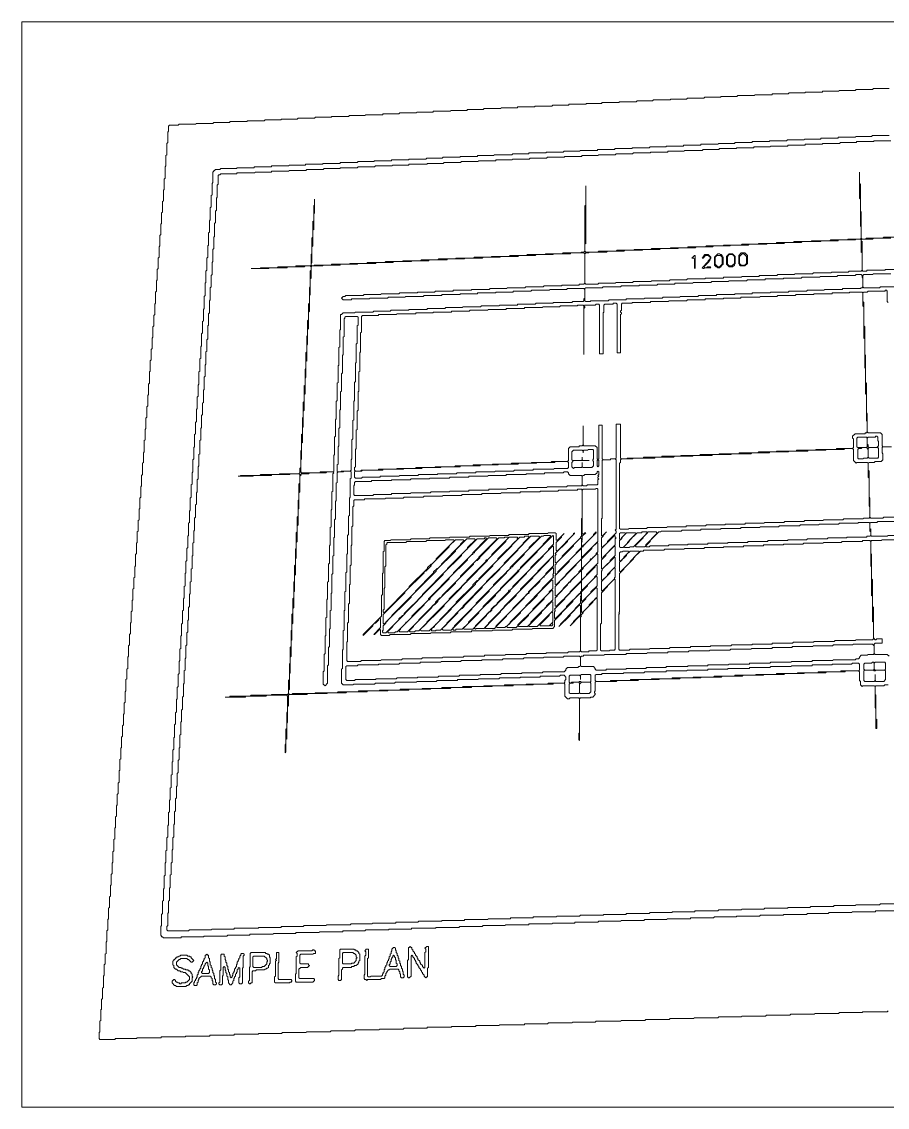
# Model space of a CAD drawing. Extents: x 0 to 1849, y 1 to 1250.
# Drawn here: x 0 to 996, y 1 to 1250 of the extents above; entities that cross this region are included whole.
import ezdxf

# ---------------------------------------------------------------- set-up
doc = ezdxf.new("R2010")
doc.units = 0
doc.layers.add('TRACE_CURVE', color=3, linetype='Continuous', lineweight=0)
doc.layers.add('TRACE_TEXT_SYMBOL', color=6, linetype='Continuous', lineweight=0)

msp = doc.modelspace()

# ---------------------------------------------------------------- linework, layer by layer
at = {"layer": 'TRACE_CURVE', "color": 3}
for points in [[(0, 1250), (0, 1), (1849, 1), (1849, 1250)], [(372, 910), (373, 911), (386, 911), (387, 910), (387, 901), (386, 900), (386, 880), (385, 879), (385, 858), (384, 857), (384, 836), (383, 835), (383, 814), (382, 813), (382, 792), (381, 791), (381, 770), (380, 769), (380, 747), (379, 746), (379, 734), (378, 733), (368, 733), (367, 732), (364, 732), (363, 733), (363, 740), (364, 741), (364, 761), (365, 762), (365, 782), (366, 783), (366, 803), (367, 804), (367, 824), (368, 825), (368, 845), (369, 846), (369, 866), (370, 867), (370, 887), (371, 888), (371, 908), (372, 909)], [(961, 771), (962, 772), (972, 772), (973, 771), (973, 761), (972, 760), (962, 760), (961, 761)], [(982, 772), (983, 773), (984, 773), (985, 772), (985, 768), (986, 767), (986, 762), (984, 760), (975, 760), (974, 761), (974, 763), (973, 764), (973, 771), (974, 772)], [(651, 757), (652, 758), (657, 758), (658, 757), (658, 747), (657, 746), (657, 745), (658, 744), (658, 739), (656, 737), (646, 737), (645, 738), (645, 743), (645, 738), (644, 737), (636, 737), (635, 736), (633, 738), (633, 743), (635, 745), (653, 745), (646, 745), (645, 746), (645, 749), (645, 746), (644, 745), (634, 745), (633, 746), (633, 755), (635, 757), (645, 757), (646, 756), (646, 754), (646, 756), (647, 757)], [(966, 759), (967, 760), (972, 760), (974, 758), (974, 749), (973, 748), (969, 748), (968, 747), (963, 747), (962, 748), (962, 758), (963, 759)], [(974, 759), (975, 760), (985, 760), (986, 759), (986, 749), (985, 748), (975, 748), (974, 749)], [(613, 743), (614, 744), (628, 744), (629, 743), (629, 737), (628, 736), (613, 736), (612, 735), (589, 735), (588, 734), (567, 734), (566, 733), (545, 733), (544, 732), (523, 732), (522, 731), (501, 731), (500, 730), (479, 730), (478, 729), (457, 729), (456, 728), (435, 728), (434, 727), (413, 727), (412, 726), (392, 726), (391, 725), (384, 725), (383, 726), (383, 732), (384, 733), (391, 733), (392, 734), (415, 734), (416, 735), (439, 735), (440, 736), (460, 736), (461, 737), (482, 737), (483, 738), (504, 738), (505, 739), (527, 739), (528, 740), (548, 740), (549, 741), (571, 741), (572, 742), (592, 742), (593, 743)], [(662, 745), (663, 746), (664, 745), (664, 739), (663, 738), (662, 739)], [(677, 746), (678, 747), (683, 747), (684, 746), (684, 666), (683, 665), (684, 664), (684, 662), (674, 652), (674, 651), (668, 645), (667, 646), (667, 656), (669, 658), (669, 659), (673, 663), (668, 658), (667, 659), (667, 678), (668, 679), (668, 745), (669, 746)], [(623, 731), (624, 732), (628, 732), (629, 731), (629, 730), (631, 728), (644, 728), (645, 727), (645, 717), (644, 716), (628, 716), (627, 715), (605, 715), (604, 714), (582, 714), (581, 713), (559, 713), (558, 712), (538, 712), (537, 711), (515, 711), (514, 710), (493, 710), (492, 709), (471, 709), (470, 708), (448, 708), (447, 707), (426, 707), (425, 706), (405, 706), (404, 705), (383, 705), (382, 706), (382, 716), (383, 717), (383, 720), (384, 721), (402, 721), (403, 722), (425, 722), (426, 723), (447, 723), (448, 724), (469, 724), (470, 725), (492, 725), (493, 726), (514, 726), (515, 727), (536, 727), (537, 728), (557, 728), (558, 729), (580, 729), (581, 730), (601, 730), (602, 731)], [(662, 732), (663, 733), (664, 732), (664, 729), (663, 728), (664, 727), (663, 726), (663, 725), (664, 724), (663, 723), (663, 718), (662, 717), (651, 717), (650, 716), (646, 716), (645, 717), (645, 727), (646, 728), (647, 728), (648, 729), (660, 729), (662, 731)], [(660, 712), (661, 713), (662, 713), (663, 712), (663, 652), (645, 634), (644, 635), (644, 645), (645, 646), (646, 646), (646, 647), (647, 648), (648, 648), (648, 649), (661, 662), (661, 663), (658, 660), (658, 659), (646, 647), (645, 647), (644, 648), (644, 651), (645, 652), (644, 653), (645, 654), (645, 658), (649, 662), (648, 662), (646, 660), (645, 661), (645, 711), (646, 712)], [(984, 674), (985, 675), (1004, 675), (1005, 674), (1005, 666), (1006, 665), (1006, 660), (1005, 659), (997, 659), (996, 658), (978, 658), (977, 659), (977, 666), (976, 667), (976, 673), (977, 674)], [(696, 662), (706, 662), (707, 661), (697, 651), (697, 650), (692, 645), (689, 645), (688, 646), (688, 653), (691, 656), (691, 657)], [(688, 661), (689, 662), (694, 662), (695, 661), (690, 656), (690, 655), (689, 654), (688, 655)], [(713, 662), (714, 663), (719, 663), (720, 662), (704, 646), (700, 646), (699, 645), (694, 645), (693, 646), (699, 652), (699, 653), (708, 662)], [(721, 663), (730, 663), (731, 662), (731, 661), (718, 648), (718, 647), (717, 646), (707, 646), (706, 647), (715, 656), (715, 657)], [(962, 673), (963, 674), (975, 674), (976, 673), (976, 664), (977, 663), (977, 659), (976, 658), (973, 658), (972, 657), (950, 657), (949, 656), (928, 656), (927, 655), (904, 655), (903, 654), (882, 654), (881, 653), (859, 653), (858, 652), (836, 652), (835, 651), (813, 651), (812, 650), (790, 650), (789, 649), (767, 649), (766, 648), (745, 648), (744, 647), (723, 647), (722, 646), (719, 646), (718, 647), (723, 652), (723, 653), (733, 663), (735, 663), (736, 664), (759, 664), (760, 665), (781, 665), (782, 666), (804, 666), (805, 667), (827, 667), (828, 668), (849, 668), (850, 669), (871, 669), (872, 670), (895, 670), (896, 671), (917, 671), (918, 672), (940, 672), (941, 673)], [(512, 655), (521, 655), (522, 654), (513, 645), (513, 644), (490, 621), (490, 620), (461, 591), (461, 590), (440, 569), (440, 568), (439, 567), (438, 567), (434, 563), (434, 562), (419, 547), (416, 547), (415, 548), (415, 549), (416, 550), (416, 555), (419, 558), (419, 559), (448, 588), (448, 589), (477, 618), (477, 619), (499, 641), (499, 642)], [(499, 654), (508, 654), (509, 653), (505, 649), (505, 648), (483, 626), (483, 625), (479, 621), (478, 621), (474, 617), (474, 616), (453, 595), (453, 594), (426, 567), (426, 566), (417, 557), (416, 558), (416, 568), (441, 593), (441, 594), (463, 616), (463, 617), (464, 618), (465, 618), (471, 624), (471, 625), (492, 646), (492, 647)], [(487, 653), (488, 654), (497, 654), (498, 653), (477, 632), (477, 631), (472, 626), (471, 626), (467, 622), (467, 621), (446, 600), (446, 599), (417, 570), (416, 571), (416, 573), (417, 574), (417, 598), (418, 599), (418, 623), (419, 624), (419, 648), (420, 649), (420, 650), (421, 651), (442, 651), (443, 652), (465, 652), (466, 653)], [(532, 655), (533, 656), (534, 656), (535, 655), (519, 639), (519, 638), (497, 616), (497, 615), (468, 586), (468, 585), (449, 566), (449, 565), (443, 559), (442, 559), (442, 558), (432, 548), (430, 548), (429, 547), (422, 547), (421, 548), (427, 554), (427, 555), (456, 584), (456, 585), (485, 614), (485, 615), (506, 636), (506, 637), (512, 643), (513, 643), (513, 644), (524, 655)], [(537, 656), (546, 656), (547, 655), (526, 634), (526, 633), (505, 612), (505, 611), (484, 590), (484, 589), (482, 587), (481, 587), (476, 582), (476, 581), (457, 562), (457, 561), (444, 548), (435, 548), (434, 549), (436, 551), (436, 552), (463, 579), (463, 580), (468, 585), (469, 585), (470, 586), (470, 587), (492, 609), (492, 610), (513, 631), (513, 632), (518, 637), (519, 637), (519, 638), (520, 639), (521, 639), (521, 640)], [(555, 656), (556, 657), (559, 657), (560, 656), (541, 637), (541, 636), (536, 631), (535, 631), (534, 630), (534, 629), (512, 607), (512, 606), (492, 586), (492, 585), (466, 559), (466, 558), (457, 549), (453, 549), (452, 548), (447, 548), (446, 549), (451, 554), (451, 555), (472, 576), (472, 577), (474, 579), (475, 579), (479, 583), (479, 584), (499, 604), (499, 605), (520, 626), (520, 627), (523, 630), (524, 630), (527, 633), (527, 634), (549, 656)], [(561, 657), (570, 657), (571, 656), (570, 655), (570, 654), (548, 632), (548, 631), (526, 609), (526, 608), (525, 607), (524, 607), (519, 602), (519, 601), (500, 582), (500, 581), (481, 562), (481, 561), (477, 557), (476, 557), (476, 556), (469, 549), (460, 549), (459, 550), (459, 551), (486, 578), (486, 579), (506, 599), (506, 600), (511, 605), (512, 605), (512, 606), (536, 630), (536, 631), (557, 652), (557, 653)], [(578, 657), (579, 658), (583, 658), (584, 657), (577, 650), (577, 649), (555, 627), (555, 626), (535, 606), (535, 605), (508, 578), (508, 577), (489, 558), (489, 557), (482, 550), (477, 550), (476, 549), (472, 549), (471, 550), (472, 551), (472, 552), (473, 553), (474, 553), (475, 554), (475, 555), (494, 574), (494, 575), (522, 603), (522, 604), (542, 624), (542, 625), (564, 647), (564, 648), (573, 657)], [(586, 658), (595, 658), (596, 657), (584, 645), (584, 644), (562, 622), (562, 621), (543, 602), (543, 601), (523, 581), (523, 580), (498, 555), (498, 554), (494, 550), (485, 550), (484, 551), (484, 552), (502, 570), (502, 571), (506, 575), (507, 575), (509, 577), (509, 578), (530, 599), (530, 600), (550, 620), (550, 621), (571, 642), (571, 643)], [(600, 658), (601, 659), (608, 659), (609, 658), (600, 649), (600, 648), (574, 622), (574, 621), (572, 619), (571, 619), (571, 618), (551, 598), (551, 597), (531, 577), (531, 576), (514, 559), (514, 558), (507, 551), (500, 551), (499, 550), (497, 550), (496, 551), (496, 552), (518, 574), (518, 575), (538, 595), (538, 596), (558, 616), (558, 617), (562, 621), (563, 621), (563, 622), (564, 623), (565, 623), (565, 624), (578, 637), (578, 638), (598, 658)], [(611, 659), (612, 658), (612, 649), (606, 643), (606, 642), (586, 622), (586, 621), (565, 600), (565, 599), (562, 596), (561, 596), (560, 595), (560, 594), (547, 581), (547, 580), (545, 578), (544, 578), (540, 574), (540, 573), (522, 555), (522, 554), (519, 551), (509, 551), (508, 552), (526, 570), (526, 571), (545, 590), (545, 591), (550, 596), (551, 596), (551, 597), (572, 618), (572, 619), (593, 640), (593, 641)], [(643, 656), (644, 655), (644, 645), (638, 639), (638, 638), (617, 617), (617, 616), (615, 614), (614, 615), (614, 625), (615, 626), (615, 627), (635, 647), (635, 648)], [(662, 651), (663, 650), (663, 640), (661, 638), (661, 637), (658, 634), (657, 634), (657, 633), (656, 632), (655, 632), (654, 631), (654, 630), (645, 621), (644, 622), (644, 632), (656, 644), (656, 645)], [(682, 659), (683, 658), (683, 657), (684, 656), (683, 655), (683, 648), (669, 634), (669, 633), (668, 632), (667, 633), (667, 644)], [(611, 647), (612, 646), (612, 636), (594, 618), (594, 617), (574, 597), (574, 596), (555, 577), (555, 576), (537, 558), (537, 557), (532, 552), (523, 552), (522, 551), (521, 552), (521, 553), (535, 567), (535, 568), (538, 571), (539, 571), (541, 573), (541, 574), (562, 595), (562, 596), (581, 615), (581, 616), (600, 635), (600, 636)], [(643, 643), (644, 642), (644, 632), (626, 614), (626, 613), (615, 602), (614, 603), (614, 613), (630, 629), (630, 630)], [(662, 638), (663, 637), (663, 627), (650, 614), (650, 613), (645, 608), (644, 609), (644, 619), (646, 621), (646, 622)], [(682, 647), (683, 646), (683, 636), (677, 630), (677, 629), (668, 620), (667, 621), (667, 631), (672, 636), (672, 637)], [(700, 641), (710, 641), (711, 640), (700, 629), (700, 628), (689, 617), (688, 618), (688, 628), (696, 636), (696, 637)], [(691, 640), (692, 641), (698, 641), (699, 640), (693, 634), (693, 633), (689, 629), (688, 630), (688, 639), (689, 640)], [(611, 635), (612, 634), (612, 624), (603, 615), (603, 614), (583, 594), (583, 593), (565, 575), (565, 574), (546, 555), (546, 554), (544, 552), (534, 552), (533, 553), (551, 571), (551, 572), (569, 590), (569, 591), (588, 610), (588, 611), (607, 630), (607, 631)], [(643, 631), (644, 630), (644, 620), (641, 617), (641, 616), (623, 598), (623, 597), (615, 589), (614, 590), (614, 600), (619, 605), (619, 606), (638, 625), (638, 626)], [(660, 624), (661, 625), (662, 624), (662, 614), (659, 611), (659, 610), (645, 596), (644, 597), (644, 607), (660, 623)], [(682, 634), (683, 633), (683, 623), (674, 614), (674, 613), (668, 607), (667, 608), (667, 618), (668, 619), (668, 620)], [(611, 622), (612, 621), (612, 615), (611, 614), (612, 613), (611, 612), (612, 611), (599, 598), (599, 597), (580, 578), (580, 577), (562, 559), (562, 558), (558, 554), (557, 554), (556, 553), (547, 553), (546, 554), (558, 566), (558, 567), (578, 587), (578, 588), (582, 592), (583, 592), (584, 593), (584, 594), (596, 606), (596, 607), (600, 611), (601, 611), (601, 612)], [(643, 618), (644, 617), (644, 607), (631, 594), (631, 593), (615, 577), (614, 578), (614, 587), (616, 589), (616, 590), (628, 602), (628, 603), (630, 605), (631, 605), (632, 606), (632, 607)], [(682, 622), (683, 621), (683, 611), (682, 610), (682, 609), (668, 595), (667, 596), (667, 606), (677, 616), (677, 617)], [(610, 608), (611, 607), (611, 598), (607, 594), (607, 593), (588, 574), (588, 573), (571, 556), (571, 555), (569, 553), (559, 553), (558, 554), (574, 570), (574, 571), (593, 590), (593, 591)], [(643, 605), (644, 604), (644, 595), (643, 594), (643, 593), (627, 577), (627, 576), (614, 563), (613, 564), (613, 571), (614, 572), (614, 573), (613, 574), (625, 586), (625, 587)], [(661, 612), (662, 611), (662, 601), (655, 594), (655, 593), (645, 583), (644, 584), (644, 594), (651, 601), (651, 602)], [(682, 609), (683, 608), (683, 528), (682, 527), (677, 527), (676, 526), (667, 526), (666, 527), (666, 557), (667, 558), (667, 593), (674, 600), (674, 601)], [(610, 596), (611, 595), (611, 585), (604, 578), (604, 577), (600, 573), (599, 573), (599, 572), (586, 559), (586, 558), (582, 554), (572, 554), (571, 555), (583, 567), (583, 568), (601, 586), (601, 587)], [(661, 599), (662, 598), (662, 588), (653, 579), (653, 578), (645, 570), (644, 571), (644, 581), (649, 586), (649, 587)], [(610, 583), (611, 582), (611, 572), (593, 554), (584, 554), (583, 555), (598, 570), (598, 571)], [(661, 587), (662, 586), (662, 527), (661, 526), (653, 526), (652, 525), (644, 525), (643, 526), (643, 565), (644, 566), (643, 567), (646, 570), (646, 571), (657, 582), (657, 583)], [(610, 571), (611, 570), (611, 559), (607, 555), (597, 555), (596, 556), (607, 567), (607, 568)], [(610, 558), (611, 557), (611, 556), (610, 555), (609, 555), (608, 556)], [(623, 519), (624, 520), (642, 520), (643, 519), (643, 509), (642, 508), (641, 508), (640, 507), (628, 507), (626, 505), (626, 504), (624, 502), (600, 502), (599, 501), (576, 501), (575, 500), (552, 500), (551, 499), (528, 499), (527, 498), (504, 498), (503, 497), (480, 497), (479, 496), (456, 496), (455, 495), (432, 495), (431, 494), (408, 494), (407, 493), (384, 493), (383, 492), (374, 492), (373, 493), (373, 508), (374, 509), (386, 509), (387, 510), (410, 510), (411, 511), (434, 511), (435, 512), (458, 512), (459, 513), (482, 513), (483, 514), (505, 514), (506, 515), (529, 515), (530, 516), (553, 516), (554, 517), (577, 517), (578, 518), (600, 518), (601, 519)], [(978, 512), (979, 513), (980, 513), (981, 512), (981, 505), (980, 504), (970, 504), (969, 505), (969, 511), (970, 512)], [(981, 512), (982, 513), (993, 513), (994, 512), (994, 505), (993, 504), (982, 504), (981, 505)], [(955, 511), (956, 512), (963, 512), (964, 511), (964, 504), (963, 503), (943, 503), (942, 502), (917, 502), (916, 501), (893, 501), (892, 500), (869, 500), (868, 499), (845, 499), (844, 498), (821, 498), (820, 497), (797, 497), (796, 496), (773, 496), (772, 495), (749, 495), (748, 494), (725, 494), (724, 493), (701, 493), (700, 492), (678, 492), (677, 491), (661, 491), (660, 492), (660, 498), (661, 499), (667, 499), (668, 500), (692, 500), (693, 501), (716, 501), (717, 502), (741, 502), (742, 503), (765, 503), (766, 504), (789, 504), (790, 505), (812, 505), (813, 506), (837, 506), (838, 507), (861, 507), (862, 508), (885, 508), (886, 509), (909, 509), (910, 510), (932, 510), (933, 511)], [(969, 503), (970, 504), (980, 504), (981, 503), (982, 503), (983, 504), (993, 504), (994, 503), (994, 493), (992, 491), (983, 491), (982, 492), (982, 499), (982, 492), (981, 491), (970, 491), (969, 492)], [(643, 498), (644, 499), (654, 499), (655, 498), (655, 491), (654, 490), (644, 490), (643, 491), (642, 491), (641, 490), (633, 490), (632, 489), (631, 489), (630, 490), (630, 497), (631, 498), (642, 498), (643, 497), (643, 493)], [(634, 489), (635, 490), (641, 490), (642, 489), (642, 478), (641, 477), (631, 477), (630, 478), (630, 488), (631, 489)], [(644, 490), (654, 490), (655, 489), (655, 479), (653, 477), (643, 477), (642, 478), (642, 488)]]:
    msp.add_lwpolyline(points, close=True, dxfattribs=at)
for points in [[(338, 1140), (356, 1140), (357, 1141), (376, 1141), (377, 1142), (395, 1142), (396, 1143), (415, 1143), (416, 1144), (434, 1144), (435, 1145), (454, 1145), (455, 1146), (473, 1146), (474, 1147), (493, 1147), (494, 1148), (512, 1148), (513, 1149), (531, 1149), (532, 1150), (551, 1150), (552, 1151), (570, 1151), (571, 1152), (590, 1152), (591, 1153), (610, 1153), (611, 1154), (629, 1154), (630, 1155), (649, 1155), (650, 1156), (667, 1156), (668, 1157), (687, 1157), (688, 1158), (707, 1158), (708, 1159), (726, 1159), (727, 1160), (746, 1160), (747, 1161), (765, 1161), (766, 1162), (785, 1162), (786, 1163), (804, 1163), (805, 1164), (823, 1164), (824, 1165), (843, 1165), (844, 1166), (863, 1166), (864, 1167), (882, 1167), (883, 1168), (901, 1168), (902, 1169), (921, 1169), (922, 1170), (940, 1170), (941, 1171), (959, 1171)], [(959, 1171), (960, 1172), (979, 1172), (980, 1173), (998, 1173)], [(147, 847), (148, 848), (148, 860), (149, 861), (149, 873), (150, 874), (150, 886), (151, 887), (151, 899), (152, 900), (152, 912), (153, 913), (153, 925), (154, 926), (154, 939), (155, 940), (155, 952), (156, 953), (156, 965), (157, 966), (157, 978), (158, 979), (158, 991), (159, 992), (159, 1004), (160, 1005), (160, 1017), (161, 1018), (161, 1030), (162, 1031), (162, 1043), (163, 1044), (163, 1056), (164, 1057), (164, 1069), (165, 1070), (165, 1083), (166, 1084), (166, 1096), (167, 1097), (167, 1110), (168, 1111), (168, 1123), (169, 1124), (169, 1130), (170, 1131), (180, 1131), (181, 1132), (200, 1132), (201, 1133), (220, 1133), (221, 1134), (239, 1134), (240, 1135), (259, 1135), (260, 1136), (279, 1136), (280, 1137), (298, 1137), (299, 1138), (317, 1138), (318, 1139), (337, 1139), (338, 1140)], [(959, 1117), (940, 1117), (939, 1116), (920, 1116), (919, 1115), (901, 1115), (900, 1114), (881, 1114), (880, 1113), (861, 1113), (860, 1112), (841, 1112), (840, 1111), (821, 1111), (820, 1110), (802, 1110), (801, 1109), (782, 1109), (781, 1108), (762, 1108), (761, 1107), (742, 1107), (741, 1106), (723, 1106), (722, 1105), (703, 1105), (702, 1104), (683, 1104), (682, 1103), (663, 1103), (662, 1102), (643, 1102), (642, 1101), (624, 1101), (623, 1100), (604, 1100), (603, 1099), (584, 1099), (583, 1098), (565, 1098), (564, 1097), (544, 1097), (543, 1096), (525, 1096), (524, 1095), (505, 1095), (504, 1094), (485, 1094), (484, 1093), (466, 1093), (465, 1092), (446, 1092), (445, 1091), (426, 1091), (425, 1090), (406, 1090), (405, 1089), (387, 1089), (386, 1088), (367, 1088), (366, 1087), (347, 1087), (346, 1086), (327, 1086)], [(348, 1081), (366, 1081), (367, 1082), (386, 1082), (387, 1083), (406, 1083), (407, 1084), (426, 1084), (427, 1085), (445, 1085), (446, 1086), (466, 1086), (467, 1087), (485, 1087), (486, 1088), (505, 1088), (506, 1089), (525, 1089), (526, 1090), (545, 1090), (546, 1091), (564, 1091), (565, 1092), (584, 1092), (585, 1093), (604, 1093), (605, 1094), (624, 1094), (625, 1095), (644, 1095), (645, 1096), (663, 1096), (664, 1097), (683, 1097), (684, 1098), (703, 1098), (704, 1099), (723, 1099), (724, 1100), (743, 1100), (744, 1101), (762, 1101), (763, 1102), (783, 1102), (784, 1103), (802, 1103), (803, 1104), (822, 1104), (823, 1105), (842, 1105), (843, 1106), (861, 1106), (862, 1107), (881, 1107), (882, 1108), (901, 1108), (902, 1109), (921, 1109), (922, 1110), (941, 1110), (942, 1111), (960, 1111), (961, 1112), (980, 1112)], [(998, 1119), (979, 1119), (978, 1118), (960, 1118), (959, 1117)], [(980, 1112), (981, 1113), (1000, 1113)], [(327, 1086), (326, 1085), (308, 1085), (307, 1084), (288, 1084), (287, 1083), (268, 1083), (267, 1082), (248, 1082), (247, 1081), (229, 1081), (228, 1080), (223, 1080), (222, 1079), (221, 1079), (221, 1078), (220, 1077), (220, 1065), (219, 1064), (219, 1051), (218, 1050), (218, 1037), (217, 1036), (217, 1022), (216, 1021), (216, 1008), (215, 1007), (215, 993), (214, 992), (214, 979), (213, 978), (213, 964), (212, 963), (212, 950), (211, 949), (211, 935), (210, 934), (210, 920), (209, 919), (209, 906), (208, 905), (208, 892), (207, 891), (207, 877), (206, 876), (206, 863), (205, 862), (205, 848), (204, 847), (204, 833), (203, 832), (203, 819), (202, 818), (202, 805), (201, 804), (201, 790), (200, 789), (200, 776), (199, 775), (199, 761), (198, 760), (198, 747), (197, 746), (197, 732)], [(202, 723), (203, 724), (203, 738), (204, 739), (204, 752), (205, 753), (205, 768), (206, 769), (206, 782), (207, 783), (207, 797), (208, 798), (208, 811), (209, 812), (209, 826), (210, 827), (210, 841), (211, 842), (211, 855), (212, 856), (212, 870), (213, 871), (213, 884), (214, 885), (214, 900), (215, 901), (215, 914), (216, 915), (216, 929), (217, 930), (217, 944), (218, 945), (218, 958), (219, 959), (219, 973), (220, 974), (220, 988), (221, 989), (221, 1002), (222, 1003), (222, 1018), (223, 1019), (223, 1032), (224, 1033), (224, 1047), (225, 1048), (225, 1062), (226, 1063), (226, 1073), (227, 1074), (228, 1074), (229, 1075), (247, 1075), (248, 1076), (268, 1076), (269, 1077), (287, 1077), (288, 1078), (307, 1078), (308, 1079), (327, 1079), (328, 1080), (347, 1080), (348, 1081)], [(1011, 1002), (992, 1002), (991, 1001), (972, 1001), (971, 1000), (967, 1000), (966, 1001), (966, 1031), (965, 1032), (965, 1063), (964, 1064), (964, 1077), (964, 1047), (965, 1046), (965, 1015), (966, 1014), (966, 1001), (965, 1000), (951, 1000), (950, 999), (931, 999), (930, 998)], [(930, 998), (909, 998), (908, 997), (889, 997), (888, 996), (869, 996), (868, 995), (848, 995), (847, 994), (829, 994), (828, 993), (808, 993), (807, 992), (788, 992), (787, 991), (767, 991), (766, 990), (747, 990), (746, 989), (725, 989), (724, 988), (705, 988), (704, 987), (685, 987), (684, 986), (664, 986), (663, 985), (649, 985), (648, 986), (648, 994), (649, 995), (649, 1061), (649, 1039), (648, 1038), (648, 986), (647, 985), (644, 985), (643, 984), (623, 984), (622, 983), (603, 983), (602, 982), (582, 982), (581, 981), (562, 981), (561, 980), (541, 980), (540, 979), (521, 979), (520, 978), (500, 978), (499, 977), (480, 977), (479, 976), (460, 976), (459, 975), (439, 975), (438, 974), (419, 974), (418, 973), (398, 973), (397, 972), (378, 972), (377, 971)], [(377, 971), (357, 971), (356, 970), (337, 970), (336, 969), (334, 969), (333, 970), (333, 972), (334, 973), (334, 991), (335, 992), (335, 1010), (336, 1011), (336, 1029), (337, 1030), (337, 1046), (337, 1039), (336, 1038), (336, 1021), (335, 1020), (335, 1002), (334, 1001), (334, 983), (333, 982), (333, 970), (332, 969), (316, 969), (315, 968), (295, 968), (294, 967), (275, 967), (274, 966), (264, 966), (284, 966), (285, 967), (305, 967), (306, 968), (325, 968), (326, 969), (332, 969), (333, 968), (333, 964), (332, 963), (332, 945), (331, 944), (331, 926), (330, 925), (330, 907), (329, 906), (329, 889), (328, 888), (328, 870), (327, 869), (327, 851), (326, 850), (326, 832), (325, 831), (325, 813), (324, 812), (324, 795), (323, 794), (323, 776), (322, 775), (322, 757)], [(959, 999), (960, 1000), (965, 1000), (966, 999), (966, 985), (967, 984), (967, 964), (966, 963), (952, 963), (951, 962), (932, 962), (931, 961), (911, 961), (910, 960), (890, 960), (889, 959), (870, 959), (869, 958), (849, 958), (848, 957), (829, 957), (828, 956), (808, 956), (807, 955), (787, 955), (786, 954), (766, 954), (765, 953), (746, 953), (745, 952), (725, 952), (724, 951), (704, 951), (703, 950), (684, 950), (683, 949), (664, 949), (663, 948), (649, 948), (648, 949), (648, 983), (649, 984), (652, 984), (653, 985), (673, 985), (674, 986), (693, 986), (694, 987), (714, 987), (715, 988), (734, 988), (735, 989), (755, 989), (756, 990), (775, 990), (776, 991), (795, 991), (796, 992), (815, 992), (816, 993), (836, 993), (837, 994), (857, 994), (858, 995)], [(1014, 965), (994, 965), (993, 964), (973, 964), (972, 963), (968, 963), (967, 964), (967, 997), (966, 998), (966, 999), (967, 1000), (979, 1000), (980, 1001), (1000, 1001)], [(858, 995), (877, 995), (878, 996), (897, 996), (898, 997), (919, 997), (920, 998), (939, 998), (940, 999), (959, 999)], [(324, 802), (325, 803), (325, 821), (326, 822), (326, 840), (327, 841), (327, 859), (328, 860), (328, 878), (329, 879), (329, 896), (330, 897), (330, 916), (331, 917), (331, 935), (332, 936), (332, 954), (333, 955), (333, 968), (334, 969), (346, 969), (347, 970), (366, 970), (367, 971), (386, 971), (387, 972), (407, 972), (408, 973), (427, 973), (428, 974), (448, 974), (449, 975), (468, 975), (469, 976), (489, 976), (490, 977), (509, 977), (510, 978), (530, 978), (531, 979), (550, 979), (551, 980), (571, 980), (572, 981), (591, 981), (592, 982), (611, 982), (612, 983), (631, 983)], [(631, 983), (632, 984), (647, 984), (648, 983), (648, 949), (647, 948), (642, 948), (641, 947), (622, 947), (621, 946), (601, 946), (600, 945), (580, 945), (579, 944), (559, 944), (558, 943), (539, 943), (538, 942), (518, 942), (517, 941), (497, 941), (496, 940), (476, 940), (475, 939), (456, 939), (455, 938), (435, 938), (434, 937), (414, 937), (413, 936), (394, 936), (393, 935), (373, 935), (372, 934), (370, 934), (368, 932), (370, 930), (379, 930), (380, 931), (400, 931), (401, 932), (421, 932), (422, 933), (441, 933), (442, 934), (462, 934), (463, 935), (483, 935), (484, 936), (504, 936), (505, 937), (524, 937), (525, 938), (545, 938), (546, 939), (565, 939), (566, 940), (586, 940), (587, 941), (607, 941), (608, 942), (627, 942), (628, 943), (647, 943)], [(959, 958), (960, 959), (966, 959), (967, 958), (967, 956), (968, 955), (968, 945), (967, 944), (966, 944), (965, 943), (945, 943), (944, 942), (924, 942), (923, 941), (904, 941), (903, 940), (883, 940), (882, 939), (862, 939), (861, 938), (841, 938), (840, 937), (821, 937), (820, 936), (800, 936), (799, 935), (779, 935), (778, 934), (758, 934), (757, 933), (738, 933), (737, 932), (717, 932), (716, 931), (696, 931), (695, 930), (676, 930), (675, 929), (655, 929), (654, 928), (649, 928), (648, 929), (648, 943), (649, 944), (668, 944), (669, 945), (689, 945), (690, 946), (710, 946), (711, 947), (731, 947), (732, 948), (751, 948), (752, 949), (772, 949), (773, 950), (793, 950), (794, 951), (813, 951), (814, 952), (834, 952), (835, 953), (855, 953), (856, 954)], [(856, 954), (876, 954), (877, 955), (897, 955), (898, 956), (918, 956), (919, 957), (938, 957), (939, 958), (959, 958)], [(1008, 945), (988, 945), (987, 944), (969, 944), (968, 945), (968, 958), (969, 959), (979, 959), (980, 960), (1000, 960)], [(647, 943), (648, 942), (648, 932), (647, 931), (647, 929), (646, 928), (634, 928), (633, 927), (612, 927), (611, 926), (592, 926), (591, 925), (571, 925), (570, 924), (550, 924), (549, 923), (529, 923), (528, 922), (508, 922), (507, 921), (488, 921), (487, 920), (467, 920), (466, 919), (446, 919), (445, 918), (425, 918), (424, 917), (405, 917), (404, 916), (384, 916), (383, 915), (370, 915), (368, 913), (367, 913), (367, 896), (366, 895), (366, 876), (365, 875), (365, 855), (364, 854), (364, 835), (363, 834), (363, 814), (362, 813), (362, 793), (361, 792), (361, 773), (360, 772), (360, 752), (359, 751), (359, 733), (358, 732), (344, 732), (343, 731), (322, 731), (321, 732), (321, 746), (322, 747), (322, 765), (323, 766), (323, 783), (324, 784), (324, 802)], [(952, 938), (953, 939), (967, 939), (968, 938), (968, 923), (969, 922), (969, 886), (970, 885), (970, 852), (971, 851), (971, 822), (972, 821), (972, 791), (973, 790), (973, 778), (972, 777), (971, 777), (970, 776), (959, 776), (956, 773), (956, 771), (957, 770), (957, 760), (956, 759), (938, 759), (937, 758), (914, 758), (913, 757), (892, 757), (891, 756), (869, 756), (868, 755), (848, 755), (847, 754), (826, 754), (825, 753), (803, 753), (802, 752), (781, 752), (780, 751), (759, 751), (758, 750), (737, 750), (736, 749), (716, 749), (715, 748), (697, 748), (696, 747), (690, 747), (689, 748), (689, 787), (684, 787), (684, 748), (683, 747), (678, 747), (677, 746), (669, 746), (668, 747), (668, 786), (664, 786), (664, 747), (663, 746), (662, 747), (662, 760)], [(850, 934), (869, 934), (870, 935), (890, 935), (891, 936), (911, 936), (912, 937), (932, 937), (933, 938), (952, 938)], [(1001, 761), (991, 761), (990, 762), (990, 775), (988, 777), (974, 777), (973, 778), (973, 799), (972, 800), (972, 834), (971, 835), (971, 866), (970, 867), (970, 899), (969, 900), (969, 927), (968, 928), (968, 938), (969, 939), (973, 939), (974, 940), (993, 940), (994, 941), (995, 941), (996, 940), (996, 928), (997, 927)], [(494, 916), (495, 917), (515, 917), (516, 918), (536, 918), (537, 919), (557, 919), (558, 920), (578, 920), (579, 921), (599, 921), (600, 922), (619, 922), (620, 923), (639, 923), (640, 924), (646, 924), (647, 923), (647, 867), (647, 920), (648, 921), (648, 922), (647, 923), (648, 924), (660, 924), (661, 925), (664, 925), (665, 924), (665, 868), (669, 868), (669, 915), (670, 916), (670, 924), (671, 925), (680, 925), (681, 926), (684, 926), (685, 925), (685, 869), (689, 869), (689, 913), (690, 914), (690, 915), (689, 916), (689, 917), (690, 918), (690, 925), (691, 926), (702, 926), (703, 927), (723, 927), (724, 928), (744, 928), (745, 929), (765, 929), (766, 930), (786, 930), (787, 931), (807, 931), (808, 932), (827, 932), (828, 933), (849, 933), (850, 934)], [(662, 760), (660, 762), (647, 762), (646, 763), (646, 785), (646, 763), (645, 762), (642, 762), (641, 761), (631, 761), (629, 759), (629, 745), (628, 744), (610, 744), (609, 743), (587, 743), (586, 742), (564, 742), (563, 741), (542, 741), (541, 740), (520, 740), (519, 739), (499, 739), (498, 738), (476, 738), (475, 737), (454, 737), (453, 736), (432, 736), (431, 735), (411, 735), (410, 734), (391, 734), (390, 733), (384, 733), (383, 734), (383, 737), (384, 738), (384, 758), (385, 759), (385, 780), (386, 781), (386, 802), (387, 803), (387, 824), (388, 825), (388, 847), (389, 848), (389, 869), (390, 870), (390, 892), (391, 893), (391, 911), (392, 912), (410, 912), (411, 913), (431, 913), (432, 914), (453, 914), (454, 915), (473, 915), (474, 916), (494, 916)], [(116, 428), (116, 440), (117, 441), (117, 453), (118, 454), (118, 466), (119, 467), (119, 479), (120, 480), (120, 493), (121, 494), (121, 505), (122, 506), (122, 519), (123, 520), (123, 532), (124, 533), (124, 545), (125, 546), (125, 558), (126, 559), (126, 571), (127, 572), (127, 584), (128, 585), (128, 597), (129, 598), (129, 610), (130, 611), (130, 623), (131, 624), (131, 637), (132, 638), (132, 650), (133, 651), (133, 663), (134, 664), (134, 676), (135, 677), (135, 689), (136, 690), (136, 702), (137, 703), (137, 715), (138, 716), (138, 728), (139, 729), (139, 742), (140, 743), (140, 754), (141, 755), (141, 768), (142, 769), (142, 781), (143, 782), (143, 794), (144, 795), (144, 807), (145, 808), (145, 820), (146, 821), (146, 833), (147, 834), (147, 847)], [(322, 757), (321, 756), (321, 737), (320, 736), (320, 731), (319, 730), (297, 730), (296, 729), (275, 729), (274, 728), (252, 728), (251, 727), (249, 727), (266, 727), (267, 728), (287, 728), (288, 729), (308, 729), (309, 730), (319, 730), (320, 729), (320, 719), (319, 718), (319, 700), (318, 699), (318, 681), (317, 680), (317, 663), (316, 662), (316, 644), (315, 643), (315, 625), (314, 624), (314, 606), (313, 605), (313, 587), (312, 586), (312, 569), (311, 568), (311, 550), (310, 549), (310, 531), (309, 530), (309, 512), (308, 511), (308, 493), (307, 492), (307, 477), (306, 476), (288, 476), (287, 475), (264, 475), (263, 474), (240, 474), (239, 473), (234, 473), (257, 473), (258, 474), (281, 474), (282, 475), (305, 475), (306, 474), (306, 456), (305, 455)], [(946, 758), (947, 759), (956, 759), (957, 758), (957, 745), (960, 742), (961, 743), (973, 743), (974, 742), (974, 726), (975, 725), (975, 693), (976, 692), (976, 680), (975, 679), (969, 679), (968, 678), (946, 678), (945, 677), (923, 677), (922, 676), (901, 676), (900, 675), (878, 675), (877, 674), (855, 674), (854, 673), (833, 673), (832, 672), (810, 672), (809, 671), (788, 671), (787, 670), (765, 670), (764, 669), (743, 669), (742, 668), (720, 668), (719, 667), (699, 667), (698, 666), (689, 666), (688, 667), (688, 742), (689, 743), (689, 746), (690, 747), (703, 747), (704, 748), (728, 748), (729, 749), (750, 749), (751, 750), (772, 750), (773, 751), (794, 751), (795, 752), (816, 752), (817, 753), (839, 753), (840, 754), (860, 754), (861, 755), (882, 755)], [(882, 755), (883, 756), (904, 756), (905, 757), (925, 757), (926, 758), (946, 758)], [(1004, 680), (992, 680), (991, 679), (977, 679), (976, 680), (976, 702), (975, 703), (975, 733), (974, 734), (974, 742), (975, 743), (981, 743), (982, 744), (989, 744), (991, 746), (991, 753), (990, 754), (990, 760), (991, 761), (1001, 761)], [(197, 732), (196, 731), (196, 718), (195, 717), (195, 703), (194, 702), (194, 688), (193, 687), (193, 674), (192, 673), (192, 659), (191, 658), (191, 645), (190, 644), (190, 630), (189, 629), (189, 616), (188, 615), (188, 601), (187, 600), (187, 587), (186, 586), (186, 573), (185, 572), (185, 558), (184, 557), (184, 544), (183, 543), (183, 529), (182, 528), (182, 515), (181, 514), (181, 500), (180, 499), (180, 485), (179, 484), (179, 471), (178, 470), (178, 456), (177, 455), (177, 442), (176, 441), (176, 427), (175, 426), (175, 413), (174, 412), (174, 399), (173, 398), (173, 384), (172, 383), (172, 369), (171, 368), (171, 355), (170, 354), (170, 341), (169, 340), (169, 326), (168, 325), (168, 312), (167, 311), (167, 297), (166, 296), (166, 283), (165, 282)], [(531, 485), (508, 485), (507, 484), (484, 484), (483, 483), (461, 483), (460, 482), (436, 482), (435, 481), (412, 481), (411, 480), (388, 480), (387, 479), (364, 479), (363, 478), (338, 478), (337, 477), (312, 477), (311, 476), (308, 476), (307, 477), (307, 481), (308, 482), (308, 500), (309, 501), (309, 519), (310, 520), (310, 538), (311, 539), (311, 557), (312, 558), (312, 575), (313, 576), (313, 594), (314, 595), (314, 613), (315, 614), (315, 632), (316, 633), (316, 651), (317, 652), (317, 670), (318, 671), (318, 689), (319, 690), (319, 708), (320, 709), (320, 727), (321, 728), (321, 729), (322, 730), (330, 730), (331, 731), (350, 731), (351, 732), (358, 732), (359, 731), (358, 730), (358, 710), (357, 709), (357, 689), (356, 688), (356, 669), (355, 668)], [(355, 668), (355, 648), (354, 647), (354, 627), (353, 626), (353, 606), (352, 605), (352, 586), (351, 585), (351, 565), (350, 564), (350, 544), (349, 543), (349, 523), (348, 522), (348, 503), (347, 502), (347, 488), (349, 486), (352, 489), (352, 509), (353, 510), (353, 530), (354, 531), (354, 551), (355, 552), (355, 572), (356, 573), (356, 592), (357, 593), (357, 614), (358, 615), (358, 635), (359, 636), (359, 656), (360, 657), (360, 677), (361, 678), (361, 698), (362, 699), (362, 719), (363, 720), (363, 731), (364, 732), (370, 732)], [(370, 732), (371, 733), (378, 733), (379, 732), (379, 725), (378, 724), (378, 703), (377, 702), (377, 682), (376, 681), (376, 660), (375, 659), (375, 638), (374, 637), (374, 617), (373, 616), (373, 595), (372, 594), (372, 573), (371, 572), (371, 550), (370, 549), (370, 528), (369, 527), (369, 506), (368, 505), (368, 489), (370, 487), (381, 487), (382, 488), (406, 488), (407, 489), (429, 489), (430, 490), (454, 490), (455, 491), (477, 491), (478, 492), (501, 492), (502, 493), (525, 493), (526, 494), (549, 494), (550, 495), (573, 495), (574, 496), (596, 496), (597, 497), (619, 497), (620, 498), (624, 498), (626, 496), (626, 493), (625, 492), (625, 490), (624, 489), (606, 489), (605, 488), (581, 488), (580, 487), (556, 487), (555, 486), (532, 486), (531, 485)], [(171, 254), (171, 268), (172, 269), (172, 282), (173, 283), (173, 297), (174, 298), (174, 311), (175, 312), (175, 326), (176, 327), (176, 341), (177, 342), (177, 356), (178, 357), (178, 370), (179, 371), (179, 385), (180, 386), (180, 400), (181, 401), (181, 414), (182, 415), (182, 429), (183, 430), (183, 444), (184, 445), (184, 458), (185, 459), (185, 473), (186, 474), (186, 488), (187, 489), (187, 503), (188, 504), (188, 517), (189, 518), (189, 532), (190, 533), (190, 547), (191, 548), (191, 561), (192, 562), (192, 576), (193, 577), (193, 591), (194, 592), (194, 605), (195, 606), (195, 620), (196, 621), (196, 635), (197, 636), (197, 650), (198, 651), (198, 664), (199, 665), (199, 679), (200, 680), (200, 694), (201, 695), (201, 708), (202, 709), (202, 723)], [(639, 711), (640, 712), (644, 712), (645, 711), (645, 679), (644, 678), (644, 658), (643, 657), (643, 656), (622, 635), (622, 634), (615, 627), (614, 628), (614, 636), (615, 637), (614, 638), (628, 652), (628, 653), (636, 661), (636, 662), (635, 661), (635, 660), (616, 641), (615, 642), (615, 651), (621, 657), (621, 658), (624, 661), (616, 653), (615, 654), (615, 661), (614, 662), (606, 662), (605, 661), (584, 661), (583, 660), (561, 660), (560, 659), (539, 659), (538, 658), (516, 658), (515, 657), (493, 657), (492, 656), (470, 656), (469, 655), (448, 655), (447, 654), (425, 654), (424, 653), (418, 653), (417, 652), (417, 641), (416, 640), (416, 616), (415, 615), (415, 591), (414, 590), (414, 566), (393, 545), (393, 544), (404, 555), (404, 556), (406, 558)], [(628, 524), (604, 524), (603, 523), (581, 523), (580, 522), (557, 522), (556, 521), (533, 521), (532, 520), (509, 520), (508, 519), (485, 519), (484, 518), (461, 518), (460, 517), (438, 517), (437, 516), (414, 516), (413, 515), (391, 515), (390, 514), (375, 514), (374, 515), (374, 536), (375, 537), (375, 558), (376, 559), (376, 580), (377, 581), (377, 602), (378, 603), (378, 624), (379, 625), (379, 647), (380, 648), (380, 669), (381, 670), (381, 692), (382, 693), (382, 699), (383, 700), (394, 700), (395, 701), (418, 701), (419, 702), (439, 702), (440, 703), (462, 703), (463, 704), (484, 704), (485, 705), (506, 705), (507, 706), (529, 706), (530, 707), (551, 707), (552, 708), (573, 708), (574, 709), (596, 709), (597, 710), (617, 710), (618, 711), (639, 711)], [(967, 652), (968, 653), (976, 653), (977, 652), (977, 624), (978, 623), (978, 590), (979, 589), (979, 560), (980, 559), (980, 540), (979, 539), (960, 539), (959, 538), (936, 538), (935, 537), (912, 537), (911, 536), (888, 536), (887, 535), (864, 535), (863, 534), (841, 534), (840, 533), (817, 533), (816, 532), (793, 532), (792, 531), (770, 531), (769, 530), (746, 530), (745, 529), (723, 529), (722, 528), (700, 528), (699, 527), (688, 527), (687, 528), (687, 568), (688, 569), (687, 570), (688, 571), (688, 615), (693, 620), (693, 621), (704, 632), (704, 633), (712, 641), (715, 641), (716, 642), (739, 642), (740, 643), (762, 643), (763, 644), (785, 644), (786, 645), (807, 645), (808, 646), (830, 646), (831, 647), (853, 647), (854, 648), (876, 648), (877, 649)], [(877, 649), (899, 649), (900, 650), (922, 650), (923, 651), (943, 651), (944, 652), (967, 652)], [(998, 520), (996, 522), (982, 522), (981, 523), (981, 534), (982, 535), (990, 535), (990, 540), (984, 540), (983, 539), (982, 539), (980, 541), (980, 576), (979, 577), (979, 608), (978, 609), (978, 637), (977, 638), (977, 652), (978, 653), (989, 653), (990, 654), (1005, 654)], [(406, 558), (407, 558), (411, 562), (411, 563), (412, 564), (413, 563), (413, 553), (405, 545), (406, 545), (412, 551), (413, 550), (413, 545), (414, 544), (423, 544), (424, 545), (447, 545), (448, 546), (470, 546), (471, 547), (493, 547), (494, 548), (517, 548), (518, 549), (541, 549), (542, 550), (564, 550), (565, 551), (587, 551), (588, 552), (611, 552), (613, 554), (613, 561), (621, 569), (621, 570), (634, 583), (634, 584), (642, 592), (643, 592), (644, 591), (644, 590), (643, 589), (643, 588), (644, 587), (643, 586), (643, 581), (637, 575), (637, 574), (620, 557), (620, 556), (618, 554), (631, 567), (631, 568), (642, 579), (643, 578), (643, 568), (635, 560), (635, 559), (631, 555), (642, 566), (643, 565), (643, 526), (642, 525), (629, 525), (628, 524)], [(956, 533), (957, 534), (979, 534), (981, 532), (981, 523), (980, 522), (974, 522), (973, 521), (966, 521), (964, 519), (964, 518), (963, 517), (960, 517), (959, 516), (934, 516), (933, 515), (910, 515), (909, 514), (886, 514), (885, 513), (862, 513), (861, 512), (838, 512), (837, 511), (814, 511), (813, 510), (790, 510), (789, 509), (767, 509), (766, 508), (742, 508), (741, 507), (719, 507), (718, 506), (696, 506), (695, 505), (673, 505), (672, 504), (661, 504), (660, 505), (660, 506), (658, 508), (644, 508), (643, 509), (643, 519), (644, 520), (646, 520), (647, 521), (670, 521), (671, 522), (695, 522), (696, 523), (719, 523), (720, 524), (743, 524), (744, 525), (767, 525), (768, 526), (791, 526), (792, 527), (815, 527), (816, 528), (839, 528), (840, 529)], [(840, 529), (863, 529), (864, 530), (886, 530), (887, 531), (910, 531), (911, 532), (933, 532), (934, 533), (956, 533)], [(660, 490), (661, 491), (684, 491), (685, 492), (709, 492), (710, 493), (733, 493), (734, 494), (757, 494), (758, 495), (781, 495), (782, 496), (805, 496), (806, 497), (829, 497), (830, 498), (853, 498), (854, 499), (877, 499), (878, 500), (900, 500), (901, 501), (925, 501), (926, 502), (947, 502), (948, 503), (963, 503), (964, 502), (964, 492), (965, 491), (965, 487), (967, 485), (968, 486), (981, 486), (982, 485), (982, 461), (983, 460), (983, 437), (984, 437), (984, 447), (983, 448), (983, 475), (982, 476), (982, 485), (983, 486), (992, 486), (993, 487), (997, 487)], [(305, 455), (305, 437), (304, 436), (304, 419), (303, 418), (303, 409), (304, 410), (304, 424), (305, 425), (305, 443), (306, 444), (306, 462), (307, 463), (307, 475), (308, 476), (328, 476), (329, 477), (351, 477), (352, 478), (373, 478), (374, 479), (397, 479), (398, 480), (421, 480), (422, 481), (445, 481), (446, 482), (470, 482), (471, 483), (493, 483), (494, 484), (517, 484), (518, 485), (541, 485), (542, 486), (565, 486), (566, 487), (588, 487), (589, 488), (611, 488), (612, 489), (624, 489), (625, 488), (625, 474), (628, 471), (630, 471), (631, 472), (641, 472), (642, 471), (642, 432), (641, 431), (641, 424), (642, 423), (642, 471), (643, 472), (654, 472), (655, 473), (657, 473), (660, 476), (660, 477), (659, 478), (659, 479), (660, 480), (660, 490)], [(189, 83), (188, 82), (161, 82), (160, 81), (133, 81), (132, 80), (108, 80), (107, 79), (90, 79), (89, 80), (89, 87), (90, 88), (90, 100), (91, 101), (91, 113), (92, 114), (92, 125), (93, 126), (93, 138), (94, 139), (94, 152), (95, 153), (95, 165), (96, 166), (96, 177), (97, 178), (97, 191), (98, 192), (98, 204), (99, 205), (99, 217), (100, 218), (100, 230), (101, 231), (101, 243), (102, 244), (102, 256), (103, 257), (103, 269), (104, 270), (104, 282), (105, 283), (105, 295), (106, 296), (106, 309), (107, 310), (107, 322), (108, 323), (108, 335), (109, 336), (109, 348), (110, 349), (110, 361), (111, 362), (111, 374), (112, 375), (112, 388), (113, 389), (113, 401), (114, 402), (114, 414), (115, 415), (115, 427), (116, 428)], [(165, 282), (165, 268), (164, 267), (164, 253), (163, 252), (163, 239), (162, 238), (162, 224), (161, 223), (161, 210), (160, 209), (160, 199), (161, 198), (161, 197), (162, 197), (163, 196), (183, 196), (184, 197), (209, 197), (210, 198), (236, 198), (237, 199), (262, 199), (263, 200), (289, 200), (290, 201), (315, 201), (316, 202), (342, 202), (343, 203), (369, 203), (370, 204), (395, 204), (396, 205), (422, 205), (423, 206), (448, 206), (449, 207), (476, 207), (477, 208), (503, 208), (504, 209), (530, 209), (531, 210), (556, 210), (557, 211), (583, 211), (584, 212), (610, 212), (611, 213), (636, 213), (637, 214), (663, 214), (664, 215), (689, 215), (690, 216), (716, 216), (717, 217), (742, 217), (743, 218), (769, 218), (770, 219), (796, 219), (797, 220)], [(882, 231), (881, 230), (855, 230), (854, 229), (829, 229), (828, 228), (802, 228), (801, 227), (775, 227), (774, 226), (749, 226), (748, 225), (723, 225), (722, 224), (696, 224), (695, 223), (670, 223), (669, 222), (643, 222), (642, 221), (616, 221), (615, 220), (589, 220), (588, 219), (563, 219), (562, 218), (537, 218), (536, 217), (510, 217), (509, 216), (484, 216), (483, 215), (457, 215), (456, 214), (431, 214), (430, 213), (404, 213), (403, 212), (379, 212), (378, 211), (351, 211), (350, 210), (325, 210), (324, 209), (299, 209), (298, 208), (273, 208), (272, 207), (245, 207), (244, 206), (219, 206), (218, 205), (193, 205), (192, 204), (168, 204), (167, 205), (167, 209), (168, 210), (168, 224), (169, 225), (169, 238), (170, 239), (170, 253), (171, 254)], [(797, 220), (822, 220), (823, 221), (849, 221), (850, 222), (876, 222), (877, 223), (903, 223), (904, 224), (928, 224), (929, 225), (955, 225), (956, 226), (982, 226), (983, 227), (1008, 227)], [(1013, 235), (988, 235), (987, 234), (960, 234), (959, 233), (935, 233), (934, 232), (908, 232), (907, 231), (882, 231)], [(997, 112), (996, 111), (968, 111), (967, 110), (941, 110), (940, 109), (913, 109), (912, 108), (885, 108), (884, 107), (857, 107), (856, 106), (829, 106), (828, 105), (802, 105), (801, 104), (774, 104), (773, 103), (746, 103), (745, 102), (718, 102), (717, 101), (690, 101), (689, 100), (661, 100), (660, 99), (634, 99), (633, 98), (606, 98), (605, 97), (579, 97), (578, 96), (550, 96), (549, 95), (523, 95), (522, 94), (495, 94), (494, 93), (467, 93), (466, 92), (440, 92), (439, 91), (412, 91), (411, 90), (384, 90), (383, 89), (356, 89), (355, 88), (328, 88), (327, 87), (300, 87), (299, 86), (273, 86), (272, 85), (245, 85), (244, 84), (217, 84), (216, 83), (189, 83)]]:
    msp.add_lwpolyline(points, dxfattribs=at)
at = {"layer": 'TRACE_TEXT_SYMBOL', "color": 6}
for points in [[(774, 981), (771, 978), (773, 978), (774, 977), (774, 967), (775, 966), (775, 981)], [(786, 982), (784, 980), (784, 979), (783, 978), (784, 978), (787, 981), (790, 981), (792, 979), (792, 977), (790, 975), (790, 974), (783, 967), (784, 966), (785, 966), (786, 967), (793, 967), (792, 968), (789, 968), (788, 967), (786, 967), (785, 968), (791, 974), (791, 975), (792, 976), (792, 977), (793, 978), (793, 979), (790, 982)], [(801, 983), (797, 979), (797, 970), (799, 968), (800, 968), (801, 967), (803, 967), (804, 968), (805, 968), (805, 969), (807, 971), (807, 979), (806, 980), (806, 981), (805, 982), (804, 982), (803, 983)], [(800, 981), (804, 981), (806, 979), (806, 971), (803, 968), (801, 968), (798, 971), (798, 979)], [(814, 983), (811, 980), (811, 971), (814, 968), (818, 968), (820, 970), (820, 971), (821, 972), (821, 980), (818, 983)], [(814, 982), (818, 982), (820, 980), (820, 972), (817, 969), (814, 969), (812, 971), (812, 980)], [(828, 984), (825, 981), (825, 972), (826, 971), (826, 970), (827, 969), (832, 969), (835, 972), (835, 981), (832, 984)], [(829, 983), (831, 983), (834, 980), (834, 972), (832, 970), (831, 970), (830, 969), (829, 970), (828, 970), (826, 972), (826, 980)], [(264, 179), (263, 178), (263, 163), (262, 162), (262, 147), (261, 146), (261, 144), (262, 143), (263, 143), (264, 144), (265, 144), (265, 157), (266, 158), (269, 158), (270, 159), (279, 159), (280, 160), (281, 160), (282, 161), (283, 161), (284, 162), (284, 164), (285, 165), (285, 166), (286, 167), (286, 173), (285, 174), (285, 176), (284, 177), (283, 177), (282, 178), (281, 178), (280, 179)], [(266, 174), (267, 175), (279, 175), (282, 172), (282, 171), (283, 170), (283, 169), (282, 168), (282, 166), (279, 163), (277, 163), (276, 162), (267, 162), (266, 163)], [(293, 179), (293, 172), (292, 171), (293, 170), (292, 169), (292, 152), (291, 151), (291, 145), (292, 144), (308, 144), (309, 145), (310, 145), (311, 146), (311, 147), (310, 148), (296, 148), (295, 149), (295, 167), (296, 168), (296, 179)], [(335, 182), (334, 181), (318, 181), (316, 179), (317, 178), (317, 175), (316, 174), (316, 155), (315, 154), (315, 146), (316, 145), (335, 145), (337, 147), (337, 148), (336, 149), (320, 149), (319, 150), (319, 160), (321, 162), (329, 162), (331, 164), (330, 165), (330, 166), (321, 166), (320, 167), (320, 176), (321, 177), (335, 177), (336, 178), (338, 178), (338, 181), (337, 181), (336, 182)], [(367, 183), (366, 182), (366, 173), (365, 172), (365, 153), (364, 152), (364, 148), (365, 147), (367, 147), (368, 148), (368, 159), (369, 160), (369, 161), (370, 162), (379, 162), (380, 163), (382, 163), (383, 164), (385, 164), (387, 166), (387, 167), (388, 168), (388, 169), (389, 170), (389, 177), (388, 178), (388, 179), (386, 181), (385, 181), (384, 182), (383, 182), (382, 183)], [(369, 178), (370, 179), (381, 179), (382, 178), (383, 178), (385, 176), (385, 174), (386, 173), (385, 172), (385, 170), (382, 167), (380, 167), (379, 166), (370, 166), (369, 167)], [(427, 175), (428, 176), (429, 175), (429, 174), (430, 173), (430, 171), (431, 170), (431, 167), (432, 166), (432, 164), (431, 163), (424, 163), (423, 164), (423, 165), (424, 166), (424, 168), (425, 169), (425, 171), (426, 172), (426, 173), (427, 174)], [(447, 186), (446, 185), (445, 185), (445, 171), (444, 170), (444, 151), (445, 150), (446, 150), (448, 152), (448, 175), (449, 176), (450, 175), (450, 174), (452, 172), (452, 171), (453, 170), (453, 169), (454, 168), (454, 167), (456, 165), (456, 164), (457, 163), (457, 162), (459, 160), (459, 159), (460, 158), (460, 157), (461, 156), (461, 155), (463, 153), (463, 152), (465, 150), (466, 151), (467, 151), (467, 161), (468, 162), (468, 186), (466, 186), (464, 184), (465, 183), (465, 180), (464, 179), (464, 162), (463, 161), (461, 163), (461, 164), (459, 166), (459, 167), (458, 168), (458, 169), (456, 171), (456, 172), (455, 173), (455, 174), (453, 176), (453, 177), (452, 178), (452, 179), (450, 181), (450, 182), (449, 183), (449, 185), (448, 185)], [(213, 168), (214, 167), (214, 164), (215, 163), (215, 160), (216, 159), (216, 156), (215, 155), (208, 155), (207, 156), (207, 157), (208, 158), (208, 160), (209, 161), (209, 162), (210, 163), (210, 164), (211, 165), (211, 166)]]:
    msp.add_lwpolyline(points, close=True, dxfattribs=at)
for points in [[(183, 176), (182, 175), (181, 175), (180, 174), (179, 174), (178, 173), (177, 173), (177, 172), (176, 171), (175, 171), (175, 170), (174, 169), (174, 165), (175, 164), (175, 162), (177, 160), (178, 160), (180, 158), (182, 158), (183, 157), (185, 157), (186, 156), (188, 156), (193, 151), (193, 148), (190, 145), (189, 145), (188, 144), (184, 144), (183, 143), (182, 143), (181, 144), (180, 144), (179, 145), (178, 145), (177, 146), (177, 147), (176, 148), (175, 148), (173, 146), (173, 144), (176, 141), (177, 141), (178, 140), (189, 140), (190, 141), (191, 141), (192, 142), (193, 142), (193, 143), (196, 146), (196, 150), (197, 151), (196, 152), (196, 154), (195, 155), (195, 156), (193, 158), (192, 158), (191, 159), (189, 159), (188, 160), (186, 160), (185, 161)], [(185, 161), (184, 161), (183, 162), (181, 162), (178, 165), (178, 168), (181, 171), (182, 171), (183, 172), (190, 172), (191, 171), (192, 171), (195, 168), (196, 168), (198, 170), (195, 173), (195, 174), (194, 174), (193, 175), (191, 175), (190, 176), (183, 176)], [(213, 177), (212, 176), (211, 176), (211, 173), (210, 172), (210, 171), (209, 170), (209, 169), (208, 168), (208, 166), (207, 165), (207, 164), (206, 163), (206, 161), (205, 160), (205, 159), (204, 158), (204, 157), (203, 156), (203, 154), (202, 153), (202, 151), (201, 150), (201, 149), (200, 148), (200, 147), (199, 146), (199, 145), (198, 144), (198, 142), (199, 141), (201, 141), (202, 142), (202, 144), (203, 145), (203, 147), (204, 148), (204, 149), (207, 152), (217, 152), (218, 151), (218, 150), (219, 149), (219, 147), (220, 146), (220, 143), (221, 142), (223, 142), (224, 143), (224, 144), (223, 145), (223, 148), (222, 149), (222, 152), (221, 153), (221, 155), (220, 156), (220, 158), (219, 159), (219, 161), (218, 162), (218, 164), (217, 165), (217, 168)], [(217, 168), (216, 169), (216, 172), (215, 173), (215, 176), (214, 176), (213, 177)], [(253, 178), (252, 177), (252, 176), (251, 175), (251, 173), (250, 172), (250, 171), (249, 170), (249, 169), (248, 168), (248, 166), (247, 165), (247, 163), (246, 162), (246, 161), (245, 160), (245, 158), (244, 157), (244, 156), (243, 155), (243, 153), (242, 152), (242, 151), (241, 150), (240, 151), (240, 153), (239, 154), (239, 156), (238, 157), (238, 159), (237, 160), (237, 163), (236, 164), (236, 167), (235, 168), (235, 170), (234, 171), (234, 174), (233, 175), (233, 177), (230, 177), (229, 176), (229, 159), (228, 158), (228, 145), (227, 144), (227, 143), (228, 142), (230, 142), (231, 143), (231, 152), (232, 153), (232, 162), (233, 163), (234, 162), (234, 159), (235, 158), (235, 156), (236, 155), (236, 152), (237, 151), (237, 148), (238, 147), (238, 144)], [(238, 144), (240, 142), (241, 142), (243, 144), (243, 146), (244, 147), (244, 149), (245, 150), (245, 151), (246, 152), (246, 154), (247, 155), (247, 156), (248, 157), (248, 159), (249, 160), (249, 161), (250, 162), (251, 161), (251, 151), (250, 150), (250, 144), (251, 143), (253, 143), (254, 144), (254, 161), (255, 162), (255, 175), (256, 176), (256, 177), (255, 178), (253, 178)], [(428, 185), (426, 183), (426, 181), (425, 180), (425, 178), (424, 177), (424, 175), (423, 174), (423, 172), (422, 171), (422, 170), (421, 169), (421, 168), (420, 167), (420, 165), (419, 164), (419, 163), (418, 162), (418, 160), (417, 159), (417, 157), (416, 156), (416, 155), (415, 154), (415, 153), (414, 152), (402, 152), (401, 151), (399, 151), (398, 152), (398, 172), (399, 173), (399, 183), (396, 183), (396, 182), (395, 181), (396, 180), (396, 176), (395, 175), (395, 154), (394, 153), (394, 149), (395, 148), (396, 148), (397, 147), (398, 148), (413, 148), (414, 149), (417, 149), (418, 150), (418, 152), (419, 153), (419, 155), (420, 156), (420, 157), (422, 159), (423, 159), (424, 160), (433, 160), (434, 159), (434, 158), (435, 157), (435, 155), (436, 154)], [(436, 154), (436, 151), (437, 150), (439, 150), (440, 151), (440, 153), (439, 154), (439, 157), (438, 158), (438, 160), (437, 161), (437, 163), (436, 164), (436, 166), (435, 167), (435, 169), (434, 170), (434, 172), (433, 173), (433, 175), (432, 176), (432, 178), (431, 179), (431, 181), (430, 182), (430, 184), (429, 185), (428, 185)]]:
    msp.add_lwpolyline(points, dxfattribs=at)

doc.saveas('drawing.dxf')
